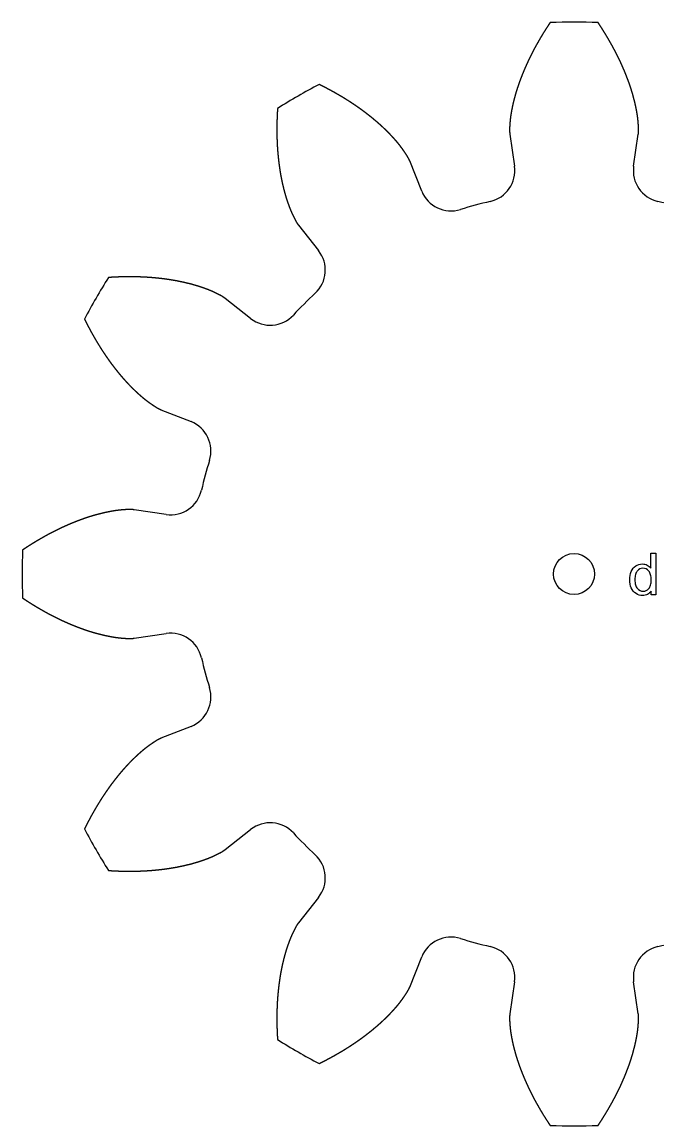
# Model space of a CAD drawing. Header units: millimetres. Extents: x 18 to 1169, y 18 to 1181.
# Drawn here: x 882 to 1002.9, y 234 to 444 of the extents above; entities that cross this region are included whole.
import ezdxf

# ---------------------------------------------------------------- set-up
doc = ezdxf.new("R2010")
doc.units = ezdxf.units.MM
doc.layers.add('cut', color=5, linetype='Continuous', true_color=0x0000ff)
doc.layers.add('line engraving', color=1, linetype='Continuous', true_color=0xff0000)

msp = doc.modelspace()

# ---------------------------------------------------------------- linework, layer by layer
at = {"layer": 'cut', "color": 5, "true_color": 0x0000ff}
for p, q in [((974.78, 422.69), (975.67, 416.59)), ((998.33, 416.59), (999.22, 422.69)), ((958.01, 411.86), (955.74, 417.58)), ((934.58, 405.36), (938.39, 400.53)), ((925.47, 387.61), (920.64, 391.42)), ((908.42, 370.26), (914.14, 367.99)), ((909.41, 350.33), (903.31, 351.22)), ((903.31, 326.78), (909.41, 327.67)), ((914.14, 310.01), (908.42, 307.74)), ((920.64, 286.58), (925.47, 290.39)), ((938.39, 277.47), (934.58, 272.64)), ((955.74, 260.42), (958.01, 266.14)), ((975.67, 261.41), (974.78, 255.31)), ((999.22, 255.31), (998.33, 261.41))]:
    msp.add_line(p, q, dxfattribs=at)
msp.add_circle((987, 339), 3.9, dxfattribs=at)
for centre, radius, start, end in [((987, 339), 105, 87.5067, 92.4933), ((987, 339), 105, 117.5067, 122.4933), ((969.73, 415.73), 6, -77.3183, 8.3062), ((1004.27, 415.73), 6, 171.6938, -102.6817), ((963.59, 414.08), 6, -158.3062, -72.6817), ((987, 339), 72.64, 102.6817, 107.3183), ((987, 339), 72.64, 72.6817, 77.3183), ((933.68, 396.81), 6, -47.3183, 38.3062), ((987, 339), 105, 147.5067, 152.4933), ((987, 339), 72.64, 132.6817, 137.3183), ((929.19, 392.32), 6, -128.3062, -42.6817), ((911.92, 362.41), 6, -17.3183, 68.3062), ((987, 339), 72.64, 162.6817, 167.3183), ((910.27, 356.27), 6, -98.3062, -12.6817), ((987, 339), 105, 177.5067, -177.5067), ((910.27, 321.73), 6, 12.6817, 98.3062), ((987, 339), 72.64, -167.3183, -162.6817), ((911.92, 315.59), 6, -68.3062, 17.3183), ((987, 339), 105, -152.4933, -147.5067), ((929.19, 285.68), 6, 42.6817, 128.3062), ((987, 339), 72.64, -137.3183, -132.6817), ((933.68, 281.19), 6, -38.3062, 47.3183), ((963.59, 263.92), 6, 72.6817, 158.3062), ((987, 339), 72.64, -107.3183, -102.6817), ((987, 339), 72.64, -77.3183, -72.6817), ((969.73, 262.27), 6, -8.3062, 77.3183), ((1004.27, 262.27), 6, 102.6817, -171.6938), ((987, 339), 105, -122.4933, -117.5067), ((987, 339), 105, -92.4933, -87.5067)]:
    msp.add_arc(centre, radius, start, end, dxfattribs=at)
for points in [[(982.43, 443.9), (982.39, 443.84), (982.32, 443.73), (982.2, 443.55), (982.05, 443.32), (981.86, 443.03), (981.67, 442.73), (981.48, 442.44), (981.3, 442.14), (981.11, 441.85), (980.93, 441.55), (980.76, 441.26), (980.58, 440.96), (980.41, 440.67), (980.24, 440.37), (980.07, 440.07), (979.9, 439.77), (979.73, 439.48), (979.57, 439.18), (979.41, 438.88), (979.25, 438.58), (979.1, 438.28), (978.94, 437.98), (978.79, 437.67), (978.64, 437.37), (978.49, 437.07), (978.35, 436.77), (978.2, 436.47), (978.06, 436.16), (977.93, 435.86), (977.79, 435.56), (977.66, 435.25), (977.53, 434.95), (977.4, 434.64), (977.27, 434.34), (977.15, 434.03), (977.03, 433.73), (976.91, 433.42), (976.79, 433.12), (976.68, 432.81), (976.57, 432.51), (976.46, 432.2), (976.36, 431.89), (976.25, 431.58), (976.15, 431.28), (976.06, 430.97), (975.96, 430.66), (975.87, 430.36), (975.78, 430.05), (975.7, 429.74), (975.62, 429.43), (975.54, 429.12), (975.46, 428.82), (975.39, 428.51), (975.32, 428.2), (975.25, 427.89), (975.19, 427.58), (975.13, 427.28), (975.07, 426.97), (975.02, 426.66), (974.97, 426.35), (974.92, 426.04), (974.89, 425.74), (974.85, 425.43), (974.82, 425.12), (974.8, 424.82), (974.77, 424.51), (974.75, 424.2), (974.74, 423.9), (974.73, 423.59), (974.73, 423.29), (974.74, 423.05), (974.76, 422.87), (974.77, 422.75), (974.78, 422.69)], [(999.22, 422.69), (999.23, 422.75), (999.24, 422.87), (999.26, 423.05), (999.27, 423.29), (999.27, 423.59), (999.26, 423.9), (999.25, 424.2), (999.23, 424.51), (999.2, 424.82), (999.18, 425.12), (999.15, 425.43), (999.11, 425.74), (999.08, 426.04), (999.03, 426.35), (998.98, 426.66), (998.93, 426.97), (998.87, 427.28), (998.81, 427.58), (998.75, 427.89), (998.68, 428.2), (998.61, 428.51), (998.54, 428.82), (998.46, 429.12), (998.38, 429.43), (998.3, 429.74), (998.22, 430.05), (998.13, 430.36), (998.04, 430.66), (997.94, 430.97), (997.85, 431.28), (997.75, 431.58), (997.64, 431.89), (997.54, 432.2), (997.43, 432.51), (997.32, 432.81), (997.21, 433.12), (997.09, 433.42), (996.97, 433.73), (996.85, 434.03), (996.73, 434.34), (996.6, 434.64), (996.47, 434.95), (996.34, 435.25), (996.21, 435.56), (996.07, 435.86), (995.94, 436.16), (995.8, 436.47), (995.65, 436.77), (995.51, 437.07), (995.36, 437.37), (995.21, 437.67), (995.06, 437.98), (994.9, 438.28), (994.75, 438.58), (994.59, 438.88), (994.43, 439.18), (994.27, 439.48), (994.1, 439.77), (993.93, 440.07), (993.76, 440.37), (993.59, 440.67), (993.42, 440.96), (993.24, 441.26), (993.07, 441.55), (992.89, 441.85), (992.7, 442.14), (992.52, 442.44), (992.33, 442.73), (992.14, 443.03), (991.95, 443.32), (991.8, 443.55), (991.68, 443.73), (991.61, 443.84), (991.57, 443.9)], [(955.74, 417.58), (955.72, 417.64), (955.67, 417.75), (955.59, 417.92), (955.48, 418.13), (955.33, 418.4), (955.17, 418.66), (955, 418.91), (954.83, 419.17), (954.66, 419.42), (954.48, 419.67), (954.31, 419.93), (954.12, 420.17), (953.94, 420.42), (953.74, 420.67), (953.55, 420.91), (953.35, 421.15), (953.14, 421.39), (952.94, 421.62), (952.73, 421.86), (952.52, 422.09), (952.3, 422.32), (952.09, 422.55), (951.87, 422.78), (951.64, 423.01), (951.42, 423.23), (951.19, 423.46), (950.96, 423.68), (950.73, 423.9), (950.49, 424.12), (950.25, 424.34), (950.01, 424.55), (949.77, 424.77), (949.53, 424.98), (949.28, 425.19), (949.03, 425.4), (948.78, 425.61), (948.53, 425.82), (948.27, 426.02), (948.01, 426.23), (947.75, 426.43), (947.49, 426.63), (947.23, 426.83), (946.96, 427.03), (946.7, 427.23), (946.43, 427.42), (946.16, 427.61), (945.88, 427.81), (945.61, 428), (945.33, 428.19), (945.05, 428.37), (944.77, 428.56), (944.49, 428.75), (944.21, 428.93), (943.92, 429.11), (943.63, 429.29), (943.35, 429.47), (943.06, 429.65), (942.76, 429.82), (942.47, 430), (942.17, 430.17), (941.88, 430.34), (941.58, 430.51), (941.28, 430.68), (940.98, 430.85), (940.67, 431.01), (940.37, 431.18), (940.06, 431.34), (939.75, 431.5), (939.44, 431.66), (939.13, 431.82), (938.88, 431.94), (938.69, 432.04), (938.57, 432.1), (938.51, 432.13)], [(930.59, 427.56), (930.59, 427.49), (930.58, 427.35), (930.57, 427.14), (930.55, 426.86), (930.53, 426.52), (930.52, 426.17), (930.5, 425.82), (930.49, 425.47), (930.48, 425.13), (930.47, 424.78), (930.46, 424.44), (930.46, 424.09), (930.46, 423.75), (930.46, 423.41), (930.46, 423.06), (930.46, 422.72), (930.47, 422.38), (930.48, 422.04), (930.49, 421.7), (930.5, 421.36), (930.52, 421.02), (930.53, 420.69), (930.55, 420.35), (930.57, 420.01), (930.6, 419.68), (930.62, 419.34), (930.65, 419.01), (930.68, 418.68), (930.71, 418.35), (930.75, 418.02), (930.78, 417.69), (930.82, 417.36), (930.86, 417.03), (930.91, 416.7), (930.95, 416.38), (931, 416.05), (931.05, 415.73), (931.1, 415.41), (931.16, 415.08), (931.21, 414.76), (931.27, 414.44), (931.34, 414.13), (931.4, 413.81), (931.47, 413.49), (931.54, 413.18), (931.61, 412.86), (931.69, 412.55), (931.76, 412.24), (931.84, 411.93), (931.92, 411.62), (932.01, 411.32), (932.1, 411.01), (932.19, 410.71), (932.28, 410.41), (932.38, 410.11), (932.48, 409.81), (932.58, 409.51), (932.69, 409.22), (932.79, 408.93), (932.9, 408.63), (933.02, 408.35), (933.14, 408.06), (933.26, 407.78), (933.39, 407.5), (933.52, 407.22), (933.66, 406.94), (933.79, 406.67), (933.93, 406.39), (934.07, 406.12), (934.23, 405.86), (934.36, 405.66), (934.47, 405.51), (934.54, 405.41), (934.58, 405.36)], [(920.64, 391.42), (920.59, 391.46), (920.49, 391.53), (920.34, 391.64), (920.14, 391.77), (919.88, 391.93), (919.61, 392.07), (919.33, 392.21), (919.06, 392.34), (918.78, 392.48), (918.5, 392.61), (918.22, 392.74), (917.94, 392.86), (917.65, 392.98), (917.37, 393.1), (917.07, 393.21), (916.78, 393.31), (916.49, 393.42), (916.19, 393.52), (915.89, 393.62), (915.59, 393.72), (915.29, 393.81), (914.99, 393.9), (914.68, 393.99), (914.38, 394.08), (914.07, 394.16), (913.76, 394.24), (913.45, 394.31), (913.14, 394.39), (912.82, 394.46), (912.51, 394.53), (912.19, 394.6), (911.87, 394.66), (911.56, 394.73), (911.24, 394.79), (910.92, 394.84), (910.59, 394.9), (910.27, 394.95), (909.95, 395), (909.62, 395.05), (909.3, 395.09), (908.97, 395.14), (908.64, 395.18), (908.31, 395.22), (907.98, 395.25), (907.65, 395.29), (907.32, 395.32), (906.99, 395.35), (906.66, 395.38), (906.32, 395.4), (905.99, 395.43), (905.65, 395.45), (905.31, 395.47), (904.98, 395.48), (904.64, 395.5), (904.3, 395.51), (903.96, 395.52), (903.62, 395.53), (903.28, 395.54), (902.94, 395.54), (902.59, 395.54), (902.25, 395.54), (901.91, 395.54), (901.56, 395.54), (901.22, 395.53), (900.87, 395.52), (900.53, 395.51), (900.18, 395.5), (899.83, 395.48), (899.48, 395.47), (899.14, 395.45), (898.86, 395.43), (898.65, 395.42), (898.51, 395.41), (898.44, 395.41)], [(893.87, 387.49), (893.9, 387.43), (893.96, 387.31), (894.06, 387.12), (894.18, 386.87), (894.34, 386.56), (894.5, 386.25), (894.66, 385.94), (894.82, 385.63), (894.99, 385.33), (895.15, 385.02), (895.32, 384.72), (895.49, 384.42), (895.66, 384.12), (895.83, 383.83), (896, 383.53), (896.18, 383.24), (896.35, 382.94), (896.53, 382.65), (896.71, 382.37), (896.89, 382.08), (897.07, 381.79), (897.25, 381.51), (897.44, 381.23), (897.63, 380.95), (897.81, 380.67), (898, 380.39), (898.19, 380.12), (898.39, 379.84), (898.58, 379.57), (898.77, 379.3), (898.97, 379.04), (899.17, 378.77), (899.37, 378.51), (899.57, 378.25), (899.77, 377.99), (899.98, 377.73), (900.18, 377.47), (900.39, 377.22), (900.6, 376.97), (900.81, 376.72), (901.02, 376.47), (901.23, 376.23), (901.45, 375.99), (901.66, 375.75), (901.88, 375.51), (902.1, 375.27), (902.32, 375.04), (902.54, 374.81), (902.77, 374.58), (902.99, 374.36), (903.22, 374.13), (903.45, 373.91), (903.68, 373.7), (903.91, 373.48), (904.14, 373.27), (904.38, 373.06), (904.61, 372.86), (904.85, 372.65), (905.09, 372.45), (905.33, 372.26), (905.58, 372.06), (905.83, 371.88), (906.07, 371.69), (906.33, 371.52), (906.58, 371.34), (906.83, 371.17), (907.09, 371), (907.34, 370.83), (907.6, 370.67), (907.87, 370.52), (908.08, 370.41), (908.25, 370.33), (908.36, 370.28), (908.42, 370.26)], [(903.31, 351.22), (903.25, 351.23), (903.13, 351.24), (902.95, 351.26), (902.71, 351.27), (902.41, 351.27), (902.1, 351.26), (901.8, 351.25), (901.49, 351.23), (901.18, 351.2), (900.88, 351.18), (900.57, 351.15), (900.26, 351.11), (899.96, 351.08), (899.65, 351.03), (899.34, 350.98), (899.03, 350.93), (898.72, 350.87), (898.42, 350.81), (898.11, 350.75), (897.8, 350.68), (897.49, 350.61), (897.18, 350.54), (896.88, 350.46), (896.57, 350.38), (896.26, 350.3), (895.95, 350.22), (895.64, 350.13), (895.34, 350.04), (895.03, 349.94), (894.72, 349.85), (894.42, 349.75), (894.11, 349.64), (893.8, 349.54), (893.49, 349.43), (893.19, 349.32), (892.88, 349.21), (892.58, 349.09), (892.27, 348.97), (891.97, 348.85), (891.66, 348.73), (891.36, 348.6), (891.05, 348.47), (890.75, 348.34), (890.44, 348.21), (890.14, 348.07), (889.84, 347.94), (889.53, 347.8), (889.23, 347.65), (888.93, 347.51), (888.63, 347.36), (888.33, 347.21), (888.02, 347.06), (887.72, 346.9), (887.42, 346.75), (887.12, 346.59), (886.82, 346.43), (886.52, 346.27), (886.23, 346.1), (885.93, 345.93), (885.63, 345.76), (885.33, 345.59), (885.04, 345.42), (884.74, 345.24), (884.45, 345.07), (884.15, 344.89), (883.86, 344.7), (883.56, 344.52), (883.27, 344.33), (882.97, 344.14), (882.68, 343.95), (882.45, 343.8), (882.27, 343.68), (882.16, 343.61), (882.1, 343.57)], [(882.1, 334.43), (882.16, 334.39), (882.27, 334.32), (882.45, 334.2), (882.68, 334.05), (882.97, 333.86), (883.27, 333.67), (883.56, 333.48), (883.86, 333.3), (884.15, 333.11), (884.45, 332.93), (884.74, 332.76), (885.04, 332.58), (885.33, 332.41), (885.63, 332.24), (885.93, 332.07), (886.23, 331.9), (886.52, 331.73), (886.82, 331.57), (887.12, 331.41), (887.42, 331.25), (887.72, 331.1), (888.02, 330.94), (888.33, 330.79), (888.63, 330.64), (888.93, 330.49), (889.23, 330.35), (889.53, 330.2), (889.84, 330.06), (890.14, 329.93), (890.44, 329.79), (890.75, 329.66), (891.05, 329.53), (891.36, 329.4), (891.66, 329.27), (891.97, 329.15), (892.27, 329.03), (892.58, 328.91), (892.88, 328.79), (893.19, 328.68), (893.49, 328.57), (893.8, 328.46), (894.11, 328.36), (894.42, 328.25), (894.72, 328.15), (895.03, 328.06), (895.34, 327.96), (895.64, 327.87), (895.95, 327.78), (896.26, 327.7), (896.57, 327.62), (896.88, 327.54), (897.18, 327.46), (897.49, 327.39), (897.8, 327.32), (898.11, 327.25), (898.42, 327.19), (898.72, 327.13), (899.03, 327.07), (899.34, 327.02), (899.65, 326.97), (899.96, 326.92), (900.26, 326.89), (900.57, 326.85), (900.88, 326.82), (901.18, 326.8), (901.49, 326.77), (901.8, 326.75), (902.1, 326.74), (902.41, 326.73), (902.71, 326.73), (902.95, 326.74), (903.13, 326.76), (903.25, 326.77), (903.31, 326.78)], [(908.42, 307.74), (908.36, 307.72), (908.25, 307.67), (908.08, 307.59), (907.87, 307.48), (907.6, 307.33), (907.34, 307.17), (907.09, 307), (906.83, 306.83), (906.58, 306.66), (906.33, 306.48), (906.07, 306.31), (905.83, 306.12), (905.58, 305.94), (905.33, 305.74), (905.09, 305.55), (904.85, 305.35), (904.61, 305.14), (904.38, 304.94), (904.14, 304.73), (903.91, 304.52), (903.68, 304.3), (903.45, 304.09), (903.22, 303.87), (902.99, 303.64), (902.77, 303.42), (902.54, 303.19), (902.32, 302.96), (902.1, 302.73), (901.88, 302.49), (901.66, 302.25), (901.45, 302.01), (901.23, 301.77), (901.02, 301.53), (900.81, 301.28), (900.6, 301.03), (900.39, 300.78), (900.18, 300.53), (899.98, 300.27), (899.77, 300.01), (899.57, 299.75), (899.37, 299.49), (899.17, 299.23), (898.97, 298.96), (898.77, 298.7), (898.58, 298.43), (898.39, 298.16), (898.19, 297.88), (898, 297.61), (897.81, 297.33), (897.63, 297.05), (897.44, 296.77), (897.25, 296.49), (897.07, 296.21), (896.89, 295.92), (896.71, 295.63), (896.53, 295.35), (896.35, 295.06), (896.18, 294.76), (896, 294.47), (895.83, 294.17), (895.66, 293.88), (895.49, 293.58), (895.32, 293.28), (895.15, 292.98), (894.99, 292.67), (894.82, 292.37), (894.66, 292.06), (894.5, 291.75), (894.34, 291.44), (894.18, 291.13), (894.06, 290.88), (893.96, 290.69), (893.9, 290.57), (893.87, 290.51)], [(898.44, 282.59), (898.51, 282.59), (898.65, 282.58), (898.86, 282.57), (899.14, 282.55), (899.48, 282.53), (899.83, 282.52), (900.18, 282.5), (900.53, 282.49), (900.87, 282.48), (901.22, 282.47), (901.56, 282.46), (901.91, 282.46), (902.25, 282.46), (902.59, 282.46), (902.94, 282.46), (903.28, 282.46), (903.62, 282.47), (903.96, 282.48), (904.3, 282.49), (904.64, 282.5), (904.98, 282.52), (905.31, 282.53), (905.65, 282.55), (905.99, 282.57), (906.32, 282.6), (906.66, 282.62), (906.99, 282.65), (907.32, 282.68), (907.65, 282.71), (907.98, 282.75), (908.31, 282.78), (908.64, 282.82), (908.97, 282.86), (909.3, 282.91), (909.62, 282.95), (909.95, 283), (910.27, 283.05), (910.59, 283.1), (910.92, 283.16), (911.24, 283.21), (911.56, 283.27), (911.87, 283.34), (912.19, 283.4), (912.51, 283.47), (912.82, 283.54), (913.14, 283.61), (913.45, 283.69), (913.76, 283.76), (914.07, 283.84), (914.38, 283.92), (914.68, 284.01), (914.99, 284.1), (915.29, 284.19), (915.59, 284.28), (915.89, 284.38), (916.19, 284.48), (916.49, 284.58), (916.78, 284.69), (917.07, 284.79), (917.37, 284.9), (917.65, 285.02), (917.94, 285.14), (918.22, 285.26), (918.5, 285.39), (918.78, 285.52), (919.06, 285.66), (919.33, 285.79), (919.61, 285.93), (919.88, 286.07), (920.14, 286.23), (920.34, 286.36), (920.49, 286.47), (920.59, 286.54), (920.64, 286.58)], [(934.58, 272.64), (934.54, 272.59), (934.47, 272.49), (934.36, 272.34), (934.23, 272.14), (934.07, 271.88), (933.93, 271.61), (933.79, 271.33), (933.66, 271.06), (933.52, 270.78), (933.39, 270.5), (933.26, 270.22), (933.14, 269.94), (933.02, 269.65), (932.9, 269.37), (932.79, 269.07), (932.69, 268.78), (932.58, 268.49), (932.48, 268.19), (932.38, 267.89), (932.28, 267.59), (932.19, 267.29), (932.1, 266.99), (932.01, 266.68), (931.92, 266.38), (931.84, 266.07), (931.76, 265.76), (931.69, 265.45), (931.61, 265.14), (931.54, 264.82), (931.47, 264.51), (931.4, 264.19), (931.34, 263.87), (931.27, 263.56), (931.21, 263.24), (931.16, 262.92), (931.1, 262.59), (931.05, 262.27), (931, 261.95), (930.95, 261.62), (930.91, 261.3), (930.86, 260.97), (930.82, 260.64), (930.78, 260.31), (930.75, 259.98), (930.71, 259.65), (930.68, 259.32), (930.65, 258.99), (930.62, 258.66), (930.6, 258.32), (930.57, 257.99), (930.55, 257.65), (930.53, 257.31), (930.52, 256.98), (930.5, 256.64), (930.49, 256.3), (930.48, 255.96), (930.47, 255.62), (930.46, 255.28), (930.46, 254.94), (930.46, 254.59), (930.46, 254.25), (930.46, 253.91), (930.46, 253.56), (930.47, 253.22), (930.48, 252.87), (930.49, 252.53), (930.5, 252.18), (930.52, 251.83), (930.53, 251.48), (930.55, 251.14), (930.57, 250.86), (930.58, 250.65), (930.59, 250.51), (930.59, 250.44)], [(938.51, 245.87), (938.57, 245.9), (938.69, 245.96), (938.88, 246.06), (939.13, 246.18), (939.44, 246.34), (939.75, 246.5), (940.06, 246.66), (940.37, 246.82), (940.67, 246.99), (940.98, 247.15), (941.28, 247.32), (941.58, 247.49), (941.88, 247.66), (942.17, 247.83), (942.47, 248), (942.76, 248.18), (943.06, 248.35), (943.35, 248.53), (943.63, 248.71), (943.92, 248.89), (944.21, 249.07), (944.49, 249.25), (944.77, 249.44), (945.05, 249.63), (945.33, 249.81), (945.61, 250), (945.88, 250.19), (946.16, 250.39), (946.43, 250.58), (946.7, 250.77), (946.96, 250.97), (947.23, 251.17), (947.49, 251.37), (947.75, 251.57), (948.01, 251.77), (948.27, 251.98), (948.53, 252.18), (948.78, 252.39), (949.03, 252.6), (949.28, 252.81), (949.53, 253.02), (949.77, 253.23), (950.01, 253.45), (950.25, 253.66), (950.49, 253.88), (950.73, 254.1), (950.96, 254.32), (951.19, 254.54), (951.42, 254.77), (951.64, 254.99), (951.87, 255.22), (952.09, 255.45), (952.3, 255.68), (952.52, 255.91), (952.73, 256.14), (952.94, 256.38), (953.14, 256.61), (953.35, 256.85), (953.55, 257.09), (953.74, 257.33), (953.94, 257.58), (954.12, 257.83), (954.31, 258.07), (954.48, 258.33), (954.66, 258.58), (954.83, 258.83), (955, 259.09), (955.17, 259.34), (955.33, 259.6), (955.48, 259.87), (955.59, 260.08), (955.67, 260.25), (955.72, 260.36), (955.74, 260.42)], [(974.78, 255.31), (974.77, 255.25), (974.76, 255.13), (974.74, 254.95), (974.73, 254.71), (974.73, 254.41), (974.74, 254.1), (974.75, 253.8), (974.77, 253.49), (974.8, 253.18), (974.82, 252.88), (974.85, 252.57), (974.89, 252.26), (974.92, 251.96), (974.97, 251.65), (975.02, 251.34), (975.07, 251.03), (975.13, 250.72), (975.19, 250.42), (975.25, 250.11), (975.32, 249.8), (975.39, 249.49), (975.46, 249.18), (975.54, 248.88), (975.62, 248.57), (975.7, 248.26), (975.78, 247.95), (975.87, 247.64), (975.96, 247.34), (976.06, 247.03), (976.15, 246.72), (976.25, 246.42), (976.36, 246.11), (976.46, 245.8), (976.57, 245.49), (976.68, 245.19), (976.79, 244.88), (976.91, 244.58), (977.03, 244.27), (977.15, 243.97), (977.27, 243.66), (977.4, 243.36), (977.53, 243.05), (977.66, 242.75), (977.79, 242.44), (977.93, 242.14), (978.06, 241.84), (978.2, 241.53), (978.35, 241.23), (978.49, 240.93), (978.64, 240.63), (978.79, 240.33), (978.94, 240.02), (979.1, 239.72), (979.25, 239.42), (979.41, 239.12), (979.57, 238.82), (979.73, 238.52), (979.9, 238.23), (980.07, 237.93), (980.24, 237.63), (980.41, 237.33), (980.58, 237.04), (980.76, 236.74), (980.93, 236.45), (981.11, 236.15), (981.3, 235.86), (981.48, 235.56), (981.67, 235.27), (981.86, 234.97), (982.05, 234.68), (982.2, 234.45), (982.32, 234.27), (982.39, 234.16), (982.43, 234.1)], [(991.57, 234.1), (991.61, 234.16), (991.68, 234.27), (991.8, 234.45), (991.95, 234.68), (992.14, 234.97), (992.33, 235.27), (992.52, 235.56), (992.7, 235.86), (992.89, 236.15), (993.07, 236.45), (993.24, 236.74), (993.42, 237.04), (993.59, 237.33), (993.76, 237.63), (993.93, 237.93), (994.1, 238.23), (994.27, 238.52), (994.43, 238.82), (994.59, 239.12), (994.75, 239.42), (994.9, 239.72), (995.06, 240.02), (995.21, 240.33), (995.36, 240.63), (995.51, 240.93), (995.65, 241.23), (995.8, 241.53), (995.94, 241.84), (996.07, 242.14), (996.21, 242.44), (996.34, 242.75), (996.47, 243.05), (996.6, 243.36), (996.73, 243.66), (996.85, 243.97), (996.97, 244.27), (997.09, 244.58), (997.21, 244.88), (997.32, 245.19), (997.43, 245.49), (997.54, 245.8), (997.64, 246.11), (997.75, 246.42), (997.85, 246.72), (997.94, 247.03), (998.04, 247.34), (998.13, 247.64), (998.22, 247.95), (998.3, 248.26), (998.38, 248.57), (998.46, 248.88), (998.54, 249.18), (998.61, 249.49), (998.68, 249.8), (998.75, 250.11), (998.81, 250.42), (998.87, 250.72), (998.93, 251.03), (998.98, 251.34), (999.03, 251.65), (999.08, 251.96), (999.11, 252.26), (999.15, 252.57), (999.18, 252.88), (999.2, 253.18), (999.23, 253.49), (999.25, 253.8), (999.26, 254.1), (999.27, 254.41), (999.27, 254.71), (999.26, 254.95), (999.24, 255.13), (999.23, 255.25), (999.22, 255.31)]]:
    msp.add_open_spline(points, degree=5, dxfattribs=at)
at = {"layer": 'line engraving', "color": 1, "true_color": 0xff0000}
for points in [[(1001.65, 335.04), (1001.65, 335.76), (1001.51, 335.56), (1001.35, 335.39), (1001.17, 335.24), (1000.98, 335.12), (1000.77, 335.03), (1000.54, 334.96), (1000.3, 334.92), (1000.05, 334.91), (999.71, 334.93), (999.39, 335), (999.08, 335.12), (998.78, 335.29), (998.51, 335.5), (998.27, 335.74), (998.07, 336.02), (997.89, 336.34), (997.75, 336.7), (997.65, 337.07), (997.6, 337.48), (997.58, 337.9), (997.59, 338.32), (997.65, 338.72), (997.74, 339.1), (997.86, 339.46), (998.02, 339.79), (998.22, 340.08), (998.45, 340.33), (998.72, 340.53), (999.02, 340.7), (999.33, 340.81), (999.66, 340.88), (1000, 340.91), (1000.25, 340.89), (1000.49, 340.85), (1000.72, 340.78), (1000.93, 340.69), (1001.12, 340.57), (1001.29, 340.44), (1001.45, 340.29), (1001.59, 340.12), (1001.59, 342.96), (1002.55, 342.96), (1002.55, 335.04), (1001.65, 335.04)], [(998.58, 337.9), (998.58, 337.64), (998.6, 337.39), (998.64, 337.15), (998.69, 336.94), (998.76, 336.74), (998.84, 336.56), (998.93, 336.4), (999.04, 336.25), (999.28, 336.02), (999.55, 335.85), (999.83, 335.74), (1000.14, 335.71), (1000.44, 335.74), (1000.73, 335.84), (1000.99, 336), (1001.22, 336.23), (1001.33, 336.37), (1001.42, 336.53), (1001.49, 336.7), (1001.55, 336.89), (1001.6, 337.1), (1001.64, 337.32), (1001.66, 337.56), (1001.67, 337.82), (1001.66, 338.11), (1001.64, 338.37), (1001.6, 338.62), (1001.55, 338.84), (1001.49, 339.05), (1001.41, 339.24), (1001.32, 339.4), (1001.21, 339.55), (1000.97, 339.79), (1000.71, 339.96), (1000.41, 340.07), (1000.09, 340.1), (999.78, 340.07), (999.5, 339.97), (999.24, 339.8), (999.01, 339.57), (998.91, 339.43), (998.82, 339.27), (998.75, 339.09), (998.68, 338.89), (998.64, 338.67), (998.6, 338.43), (998.58, 338.18), (998.58, 337.9)]]:
    msp.add_lwpolyline(points, dxfattribs=at)

doc.saveas('drawing.dxf')
